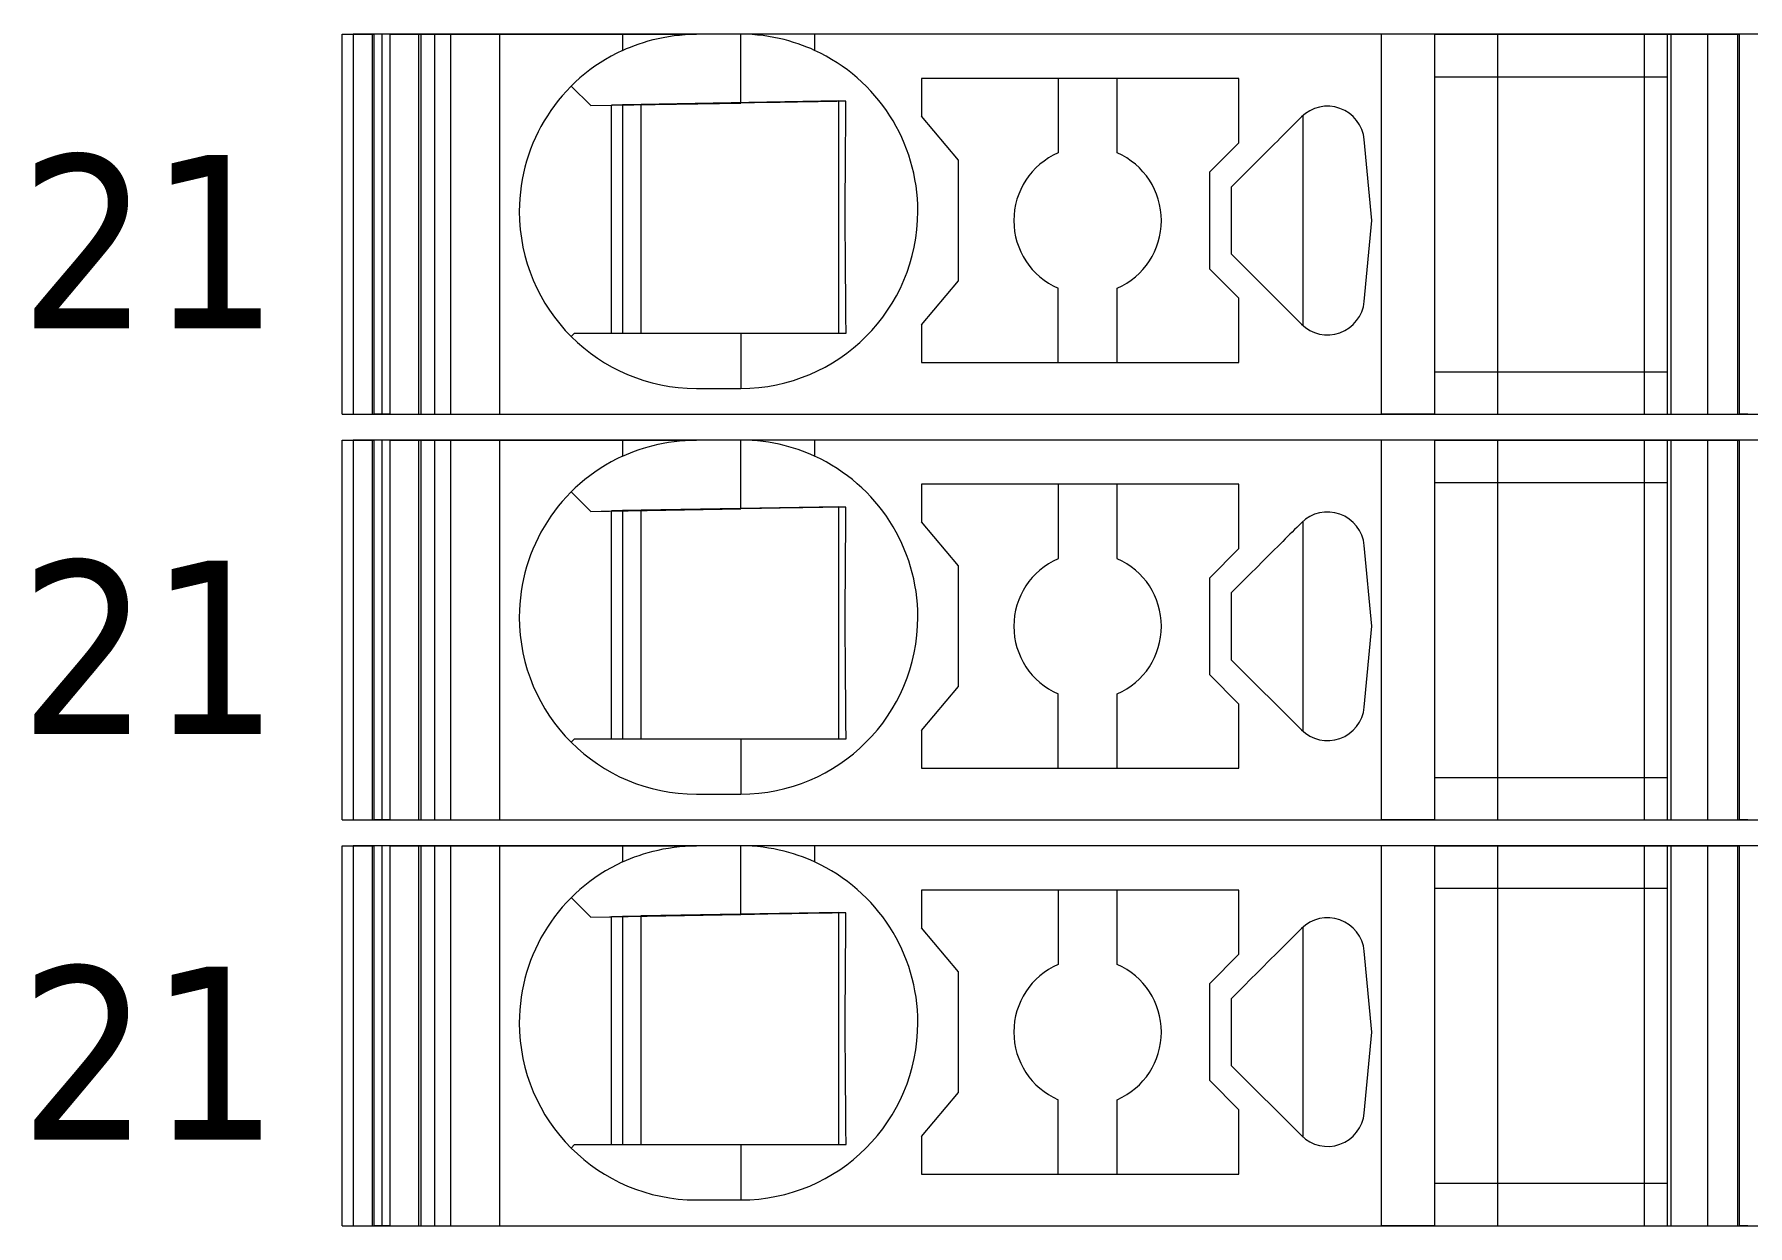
# Model space of a CAD drawing. Header units: millimetres. Extents: x 0 to 1680, y 0 to 1188.
# Drawn here: x 896.68 to 919.89, y 562.35 to 578.5 of the extents above; entities that cross this region are included whole.
import ezdxf
from ezdxf.enums import TextEntityAlignment as Align

# ---------------------------------------------------------------- set-up
doc = ezdxf.new("R2010")
doc.units = ezdxf.units.MM
for name, color, linetype, lineweight in [('EPLAN309', 5, 'Continuous', 5), ('EPLAN493', 5, 'Continuous', 5), ('MAIN-1', 7, 'Continuous', 5), ('MAIN-2', 7, 'Continuous', 5)]:
    doc.layers.add(name, color=color, linetype=linetype, lineweight=lineweight)
doc.styles.add('Tahoma', font='')
doc.styles.get('Tahoma').set_extended_font_data('Tahoma')

# ---------------------------------------------------------------- blocks, each defined once
blk = doc.blocks.new('EPLSYM_LibrarySPECIAL_Symbol12_Variant0_Placement8_8')
at = {"layer": 'EPLAN309', "lineweight": 13, "ltscale": 16}
blk.add_lwpolyline([(0, -5.15), (68.15, -5.15), (68.15, 0), (0, 0)], close=True, dxfattribs=at)
at = {"layer": 'EPLAN493', "color": 5, "style": 'Tahoma'}
blk.add_attdef('17_20450', text='', height=2.3478, dxfattribs=at).set_placement((0, -21.83478), align=Align.MIDDLE_RIGHT)
blk = doc.blocks.new('EPLSYM_LibrarySPECIAL_Symbol12_Variant0_Placement8_9')
at = {"layer": 'EPLAN309', "lineweight": 13, "ltscale": 16}
blk.add_lwpolyline([(0, -5.15), (68.15, -5.15), (68.15, 0), (0, 0)], close=True, dxfattribs=at)
at = {"layer": 'EPLAN493', "color": 5, "style": 'Tahoma'}
blk.add_attdef('17_20450', text='', height=2.3478, dxfattribs=at).set_placement((0, -21.83478), align=Align.MIDDLE_RIGHT)
blk = doc.blocks.new('EPLSYM_LibrarySPECIAL_Symbol12_Variant0_Placement8_10')
at = {"layer": 'EPLAN309', "lineweight": 13, "ltscale": 16}
blk.add_lwpolyline([(0, -5.15), (68.15, -5.15), (68.15, 0), (0, 0)], close=True, dxfattribs=at)
at = {"layer": 'EPLAN493', "color": 5, "style": 'Tahoma'}
blk.add_attdef('17_20450', text='', height=2.3478, dxfattribs=at).set_placement((0, -21.83478), align=Align.MIDDLE_RIGHT)

msp = doc.modelspace()

# ---------------------------------------------------------------- linework, layer by layer
at = {"layer": 'MAIN-1'}
for p, q in [((900.85, 578.5), (901.284, 578.5)), ((900.85, 573.35), (900.85, 578.5)), ((901.393, 578.5), (901.284, 578.5)), ((901.284, 573.35), (901.284, 578.5)), ((901.501, 578.5), (901.393, 578.5)), ((901.393, 573.35), (901.393, 578.5)), ((901.501, 578.5), (904.65, 578.5)), ((901.501, 573.35), (901.501, 578.5)), ((904.65, 578.5), (905.65, 578.5)), ((904.65, 578.5), (904.65, 578.282)), ((904.65, 578.282), (904.702, 578.305)), ((904.702, 578.305), (904.756, 578.327)), ((904.756, 578.327), (904.813, 578.349)), ((904.813, 578.349), (904.872, 578.37)), ((904.872, 578.37), (904.933, 578.39)), ((904.933, 578.39), (904.997, 578.409)), ((904.997, 578.409), (905.063, 578.427)), ((905.063, 578.427), (905.131, 578.443)), ((905.131, 578.443), (905.201, 578.458)), ((905.201, 578.458), (905.272, 578.47)), ((905.272, 578.47), (905.346, 578.481)), ((905.346, 578.481), (905.421, 578.489)), ((905.421, 578.489), (905.497, 578.495)), ((905.497, 578.495), (905.573, 578.499)), ((905.573, 578.499), (905.65, 578.5)), ((906.25, 578.5), (905.65, 578.5)), ((906.327, 578.499), (906.25, 578.5)), ((907.25, 578.5), (906.25, 578.5)), ((906.25, 577.568), (906.25, 578.5)), ((906.403, 578.495), (906.327, 578.499)), ((906.479, 578.489), (906.403, 578.495)), ((906.554, 578.481), (906.479, 578.489)), ((906.628, 578.47), (906.554, 578.481)), ((906.699, 578.458), (906.628, 578.47)), ((906.769, 578.443), (906.699, 578.458)), ((906.837, 578.427), (906.769, 578.443)), ((906.903, 578.409), (906.837, 578.427)), ((906.967, 578.39), (906.903, 578.409)), ((907.028, 578.37), (906.967, 578.39)), ((907.087, 578.349), (907.028, 578.37)), ((907.144, 578.327), (907.087, 578.349)), ((907.198, 578.305), (907.144, 578.327)), ((907.25, 578.282), (907.198, 578.305)), ((914.932, 578.5), (907.25, 578.5)), ((907.25, 578.5), (907.25, 578.282)), ((915.65, 578.5), (914.932, 578.5)), ((914.932, 573.35), (914.932, 578.5)), ((915.65, 578.5), (918.8, 578.5)), ((915.65, 578.5), (915.65, 573.35)), ((918.8, 578.5), (919.35, 578.5)), ((918.8, 578.5), (918.8, 573.35)), ((919.35, 578.5), (919.784, 578.5)), ((919.35, 578.5), (919.35, 573.35)), ((919.893, 578.5), (919.784, 578.5)), ((919.784, 573.35), (919.784, 578.5)), ((908.7, 577.9), (908.7, 577.389)), ((913, 577.9), (908.7, 577.9)), ((910.55, 577.9), (910.55, 576.892)), ((911.35, 576.892), (911.35, 577.9)), ((913, 577.029), (913, 577.9)), ((915.65, 577.925), (918.8, 577.925)), ((903.953, 577.797), (904.217, 577.533)), ((907.363, 577.587), (907.297, 577.586)), ((907.428, 577.588), (907.363, 577.587)), ((907.491, 577.589), (907.428, 577.588)), ((907.554, 577.59), (907.491, 577.589)), ((907.615, 577.591), (907.554, 577.59)), ((907.579, 574.45), (907.579, 577.591)), ((907.676, 577.592), (907.615, 577.591)), ((907.676, 577.522), (907.676, 577.592)), ((904.217, 577.533), (906.25, 577.568)), ((904.5, 574.45), (904.5, 577.538)), ((904.65, 577.54), (904.65, 574.45)), ((904.9, 574.45), (904.9, 577.545)), ((906.345, 577.57), (906.25, 577.568)), ((906.438, 577.571), (906.345, 577.57)), ((906.53, 577.573), (906.438, 577.571)), ((906.618, 577.575), (906.53, 577.573)), ((906.703, 577.576), (906.618, 577.575)), ((906.786, 577.577), (906.703, 577.576)), ((906.865, 577.579), (906.786, 577.577)), ((906.943, 577.58), (906.865, 577.579)), ((907.017, 577.581), (906.943, 577.58)), ((907.09, 577.582), (907.017, 577.581)), ((907.16, 577.584), (907.09, 577.582)), ((907.229, 577.585), (907.16, 577.584)), ((907.297, 577.586), (907.229, 577.585)), ((907.673, 577.303), (907.674, 577.377)), ((907.674, 577.377), (907.675, 577.45)), ((907.675, 577.45), (907.676, 577.522)), ((909.2, 576.793), (908.7, 577.389)), ((913.846, 577.379), (913.815, 577.347)), ((913.867, 577.398), (913.867, 574.552)), ((907.671, 577.07), (907.672, 577.149)), ((907.672, 577.149), (907.673, 577.227)), ((907.673, 577.227), (907.673, 577.303)), ((913.594, 577.126), (913.558, 577.09)), ((913.627, 577.159), (913.594, 577.126)), ((913.658, 577.191), (913.627, 577.159)), ((913.69, 577.222), (913.658, 577.191)), ((913.721, 577.253), (913.69, 577.222)), ((913.752, 577.285), (913.721, 577.253)), ((913.784, 577.316), (913.752, 577.285)), ((913.815, 577.347), (913.784, 577.316)), ((907.669, 576.817), (907.67, 576.904)), ((907.67, 576.988), (907.671, 577.07)), ((907.67, 576.904), (907.67, 576.988)), ((912.6, 576.629), (913, 577.029)), ((913.402, 576.934), (913.323, 576.856)), ((913.443, 576.975), (913.402, 576.934)), ((913.483, 577.015), (913.443, 576.975)), ((913.521, 577.053), (913.483, 577.015)), ((913.558, 577.09), (913.521, 577.053)), ((914.802, 575.975), (914.698, 577.072)), ((907.668, 576.632), (907.669, 576.726)), ((907.669, 576.726), (907.669, 576.817)), ((909.2, 575.157), (909.2, 576.793)), ((913.158, 576.69), (913.072, 576.604)), ((913.242, 576.774), (913.158, 576.69)), ((913.323, 576.856), (913.242, 576.774)), ((907.667, 576.431), (907.668, 576.534)), ((907.667, 576.324), (907.667, 576.431)), ((907.668, 576.534), (907.668, 576.632)), ((912.6, 576.629), (912.6, 575.321)), ((912.986, 576.518), (912.9, 576.432)), ((912.9, 576.302), (912.9, 576.432)), ((913.072, 576.604), (912.986, 576.518)), ((907.667, 576.213), (907.667, 576.324)), ((907.667, 576.1), (907.667, 576.213)), ((912.9, 576.171), (912.9, 576.302)), ((907.667, 575.979), (907.667, 576.1)), ((907.667, 575.861), (907.667, 575.979)), ((912.9, 576.04), (912.9, 576.171)), ((912.9, 575.91), (912.9, 576.04)), ((914.698, 574.878), (914.802, 575.975)), ((907.667, 575.747), (907.667, 575.861)), ((907.668, 575.638), (907.667, 575.747)), ((912.9, 575.779), (912.9, 575.91)), ((912.9, 575.648), (912.9, 575.779)), ((907.668, 575.534), (907.668, 575.638)), ((907.669, 575.434), (907.668, 575.534)), ((912.9, 575.518), (912.9, 575.648)), ((912.9, 575.518), (913.846, 574.571)), ((907.669, 575.339), (907.669, 575.434)), ((907.67, 575.248), (907.669, 575.339)), ((913, 574.921), (912.6, 575.321)), ((907.671, 575.159), (907.67, 575.248)), ((907.672, 575.073), (907.671, 575.159)), ((907.672, 574.99), (907.672, 575.073)), ((908.7, 574.561), (909.2, 575.157)), ((910.55, 574.05), (910.55, 575.058)), ((911.35, 574.05), (911.35, 575.058)), ((907.673, 574.908), (907.672, 574.99)), ((907.674, 574.829), (907.673, 574.908)), ((907.675, 574.75), (907.674, 574.829)), ((913, 574.05), (913, 574.921)), ((907.676, 574.674), (907.675, 574.75)), ((907.676, 574.598), (907.676, 574.674)), ((907.677, 574.524), (907.676, 574.598)), ((904, 574.45), (903.953, 574.403)), ((904, 574.45), (906.25, 574.45)), ((906.25, 574.45), (906.342, 574.45)), ((906.25, 574.45), (906.25, 573.7)), ((906.342, 574.45), (906.433, 574.45)), ((906.433, 574.45), (906.523, 574.45)), ((906.523, 574.45), (906.61, 574.45)), ((906.61, 574.45), (906.695, 574.45)), ((906.695, 574.45), (906.778, 574.45)), ((906.778, 574.45), (906.858, 574.45)), ((906.858, 574.45), (906.936, 574.45)), ((906.936, 574.45), (907.011, 574.45)), ((907.011, 574.45), (907.085, 574.45)), ((907.085, 574.45), (907.157, 574.45)), ((907.157, 574.45), (907.226, 574.45)), ((907.226, 574.45), (907.295, 574.45)), ((907.295, 574.45), (907.361, 574.45)), ((907.361, 574.45), (907.427, 574.45)), ((907.427, 574.45), (907.491, 574.45)), ((907.491, 574.45), (907.555, 574.45)), ((907.555, 574.45), (907.617, 574.45)), ((907.617, 574.45), (907.678, 574.45)), ((907.678, 574.45), (907.677, 574.524)), ((908.7, 574.561), (908.7, 574.05)), ((908.7, 574.05), (913, 574.05)), ((915.65, 573.925), (918.8, 573.925)), ((905.65, 573.7), (906.25, 573.7)), ((900.85, 573.35), (901.284, 573.35)), ((901.393, 573.35), (901.284, 573.35)), ((901.501, 573.35), (901.393, 573.35)), ((901.501, 573.35), (914.932, 573.35)), ((915.65, 573.35), (914.932, 573.35)), ((915.65, 573.35), (918.8, 573.35)), ((918.8, 573.35), (919.35, 573.35)), ((919.35, 573.35), (919.784, 573.35)), ((919.893, 573.35), (919.784, 573.35)), ((900.85, 573), (901.284, 573)), ((900.85, 567.85), (900.85, 573)), ((901.393, 573), (901.284, 573)), ((901.284, 567.85), (901.284, 573)), ((901.501, 573), (901.393, 573)), ((901.393, 567.85), (901.393, 573)), ((901.501, 573), (904.65, 573)), ((901.501, 567.85), (901.501, 573)), ((904.65, 573), (905.65, 573)), ((904.65, 573), (904.65, 572.782)), ((905.063, 572.927), (905.131, 572.943)), ((905.131, 572.943), (905.201, 572.958)), ((905.201, 572.958), (905.272, 572.97)), ((905.272, 572.97), (905.346, 572.981)), ((905.346, 572.981), (905.421, 572.989)), ((905.421, 572.989), (905.497, 572.995)), ((905.497, 572.995), (905.573, 572.999)), ((905.573, 572.999), (905.65, 573)), ((906.25, 573), (905.65, 573)), ((906.327, 572.999), (906.25, 573)), ((907.25, 573), (906.25, 573)), ((906.25, 572.068), (906.25, 573)), ((906.403, 572.995), (906.327, 572.999)), ((906.479, 572.989), (906.403, 572.995)), ((906.554, 572.981), (906.479, 572.989)), ((906.628, 572.97), (906.554, 572.981)), ((906.699, 572.958), (906.628, 572.97)), ((906.769, 572.943), (906.699, 572.958)), ((906.837, 572.927), (906.769, 572.943)), ((914.932, 573), (907.25, 573)), ((907.25, 573), (907.25, 572.782)), ((915.65, 573), (914.932, 573)), ((914.932, 567.85), (914.932, 573)), ((915.65, 573), (918.8, 573)), ((915.65, 573), (915.65, 567.85)), ((918.8, 573), (919.35, 573)), ((918.8, 573), (918.8, 567.85)), ((919.35, 573), (919.784, 573)), ((919.35, 573), (919.35, 567.85)), ((919.893, 573), (919.784, 573)), ((919.784, 567.85), (919.784, 573)), ((904.65, 572.782), (904.702, 572.805)), ((904.702, 572.805), (904.756, 572.827)), ((904.756, 572.827), (904.813, 572.849)), ((904.813, 572.849), (904.872, 572.87)), ((904.872, 572.87), (904.933, 572.89)), ((904.933, 572.89), (904.997, 572.909)), ((904.997, 572.909), (905.063, 572.927)), ((906.903, 572.909), (906.837, 572.927)), ((906.967, 572.89), (906.903, 572.909)), ((907.028, 572.87), (906.967, 572.89)), ((907.087, 572.849), (907.028, 572.87)), ((907.144, 572.827), (907.087, 572.849)), ((907.198, 572.805), (907.144, 572.827)), ((907.25, 572.782), (907.198, 572.805)), ((903.953, 572.297), (904.217, 572.033)), ((908.7, 572.4), (908.7, 571.889)), ((913, 572.4), (908.7, 572.4)), ((910.55, 572.4), (910.55, 571.392)), ((911.35, 571.392), (911.35, 572.4)), ((913, 571.529), (913, 572.4)), ((915.65, 572.425), (918.8, 572.425)), ((904.217, 572.033), (906.25, 572.068)), ((904.5, 568.95), (904.5, 572.038)), ((904.65, 572.04), (904.65, 568.95)), ((904.9, 568.95), (904.9, 572.045)), ((906.345, 572.07), (906.25, 572.068)), ((906.438, 572.071), (906.345, 572.07)), ((906.53, 572.073), (906.438, 572.071)), ((906.618, 572.075), (906.53, 572.073)), ((906.703, 572.076), (906.618, 572.075)), ((906.786, 572.077), (906.703, 572.076)), ((906.865, 572.079), (906.786, 572.077)), ((906.943, 572.08), (906.865, 572.079)), ((907.017, 572.081), (906.943, 572.08)), ((907.09, 572.082), (907.017, 572.081)), ((907.16, 572.084), (907.09, 572.082)), ((907.229, 572.085), (907.16, 572.084)), ((907.297, 572.086), (907.229, 572.085)), ((907.363, 572.087), (907.297, 572.086)), ((907.428, 572.088), (907.363, 572.087)), ((907.491, 572.089), (907.428, 572.088)), ((907.554, 572.09), (907.491, 572.089)), ((907.615, 572.091), (907.554, 572.09)), ((907.579, 568.95), (907.579, 572.091)), ((907.676, 572.092), (907.615, 572.091)), ((907.675, 571.95), (907.676, 572.022)), ((907.676, 572.022), (907.676, 572.092)), ((907.673, 571.803), (907.674, 571.877)), ((907.673, 571.727), (907.673, 571.803)), ((907.674, 571.877), (907.675, 571.95)), ((909.2, 571.293), (908.7, 571.889)), ((913.752, 571.785), (913.721, 571.753)), ((913.784, 571.816), (913.752, 571.785)), ((913.815, 571.847), (913.784, 571.816)), ((913.846, 571.879), (913.815, 571.847)), ((913.867, 571.898), (913.867, 569.052)), ((907.67, 571.488), (907.671, 571.57)), ((907.671, 571.57), (907.672, 571.649)), ((907.672, 571.649), (907.673, 571.727)), ((913.521, 571.553), (913.483, 571.515)), ((913.558, 571.59), (913.521, 571.553)), ((913.594, 571.626), (913.558, 571.59)), ((913.627, 571.659), (913.594, 571.626)), ((913.658, 571.691), (913.627, 571.659)), ((913.69, 571.722), (913.658, 571.691)), ((913.721, 571.753), (913.69, 571.722)), ((914.802, 570.475), (914.698, 571.572)), ((907.669, 571.317), (907.67, 571.404)), ((907.67, 571.404), (907.67, 571.488)), ((912.6, 571.129), (913, 571.529)), ((913.323, 571.356), (913.242, 571.274)), ((913.402, 571.434), (913.323, 571.356)), ((913.443, 571.475), (913.402, 571.434)), ((913.483, 571.515), (913.443, 571.475)), ((907.668, 571.132), (907.669, 571.226)), ((907.668, 571.034), (907.668, 571.132)), ((907.669, 571.226), (907.669, 571.317)), ((909.2, 569.657), (909.2, 571.293)), ((912.6, 571.129), (912.6, 569.821)), ((913.072, 571.104), (912.986, 571.018)), ((913.158, 571.19), (913.072, 571.104)), ((913.242, 571.274), (913.158, 571.19)), ((907.667, 570.931), (907.668, 571.034)), ((907.667, 570.824), (907.667, 570.931)), ((912.986, 571.018), (912.9, 570.932)), ((912.9, 570.802), (912.9, 570.932)), ((907.667, 570.713), (907.667, 570.824)), ((907.667, 570.6), (907.667, 570.713)), ((912.9, 570.671), (912.9, 570.802)), ((912.9, 570.54), (912.9, 570.671)), ((907.667, 570.479), (907.667, 570.6)), ((907.667, 570.361), (907.667, 570.479)), ((912.9, 570.41), (912.9, 570.54)), ((912.9, 570.279), (912.9, 570.41)), ((914.698, 569.378), (914.802, 570.475)), ((907.667, 570.247), (907.667, 570.361)), ((907.668, 570.138), (907.667, 570.247)), ((912.9, 570.148), (912.9, 570.279)), ((907.668, 570.034), (907.668, 570.138)), ((907.669, 569.934), (907.668, 570.034)), ((907.669, 569.839), (907.669, 569.934)), ((912.9, 570.018), (912.9, 570.148)), ((912.9, 570.018), (913.846, 569.071)), ((907.67, 569.748), (907.669, 569.839)), ((907.671, 569.659), (907.67, 569.748)), ((913, 569.421), (912.6, 569.821)), ((907.672, 569.573), (907.671, 569.659)), ((907.672, 569.49), (907.672, 569.573)), ((907.673, 569.408), (907.672, 569.49)), ((908.7, 569.061), (909.2, 569.657)), ((910.55, 568.55), (910.55, 569.558)), ((911.35, 568.55), (911.35, 569.558)), ((907.674, 569.329), (907.673, 569.408)), ((907.675, 569.25), (907.674, 569.329)), ((907.676, 569.174), (907.675, 569.25)), ((913, 568.55), (913, 569.421)), ((907.676, 569.098), (907.676, 569.174)), ((907.677, 569.024), (907.676, 569.098)), ((907.678, 568.95), (907.677, 569.024)), ((908.7, 569.061), (908.7, 568.55)), ((904, 568.95), (903.953, 568.903)), ((904, 568.95), (906.25, 568.95)), ((906.25, 568.95), (906.342, 568.95)), ((906.25, 568.95), (906.25, 568.2)), ((906.342, 568.95), (906.433, 568.95)), ((906.433, 568.95), (906.523, 568.95)), ((906.523, 568.95), (906.61, 568.95)), ((906.61, 568.95), (906.695, 568.95)), ((906.695, 568.95), (906.778, 568.95)), ((906.778, 568.95), (906.858, 568.95)), ((906.858, 568.95), (906.936, 568.95)), ((906.936, 568.95), (907.011, 568.95)), ((907.011, 568.95), (907.085, 568.95)), ((907.085, 568.95), (907.157, 568.95)), ((907.157, 568.95), (907.226, 568.95)), ((907.226, 568.95), (907.295, 568.95)), ((907.295, 568.95), (907.361, 568.95)), ((907.361, 568.95), (907.427, 568.95)), ((907.427, 568.95), (907.491, 568.95)), ((907.491, 568.95), (907.555, 568.95)), ((907.555, 568.95), (907.617, 568.95)), ((907.617, 568.95), (907.678, 568.95)), ((908.7, 568.55), (913, 568.55)), ((915.65, 568.425), (918.8, 568.425)), ((905.65, 568.2), (906.25, 568.2)), ((900.85, 567.85), (901.284, 567.85)), ((901.393, 567.85), (901.284, 567.85)), ((901.501, 567.85), (901.393, 567.85)), ((901.501, 567.85), (914.932, 567.85)), ((915.65, 567.85), (914.932, 567.85)), ((915.65, 567.85), (918.8, 567.85)), ((918.8, 567.85), (919.35, 567.85)), ((919.35, 567.85), (919.784, 567.85)), ((919.893, 567.85), (919.784, 567.85)), ((900.85, 567.5), (901.284, 567.5)), ((900.85, 562.35), (900.85, 567.5)), ((901.393, 567.5), (901.284, 567.5)), ((901.284, 562.35), (901.284, 567.5)), ((901.501, 567.5), (901.393, 567.5)), ((901.393, 562.35), (901.393, 567.5)), ((901.501, 567.5), (904.65, 567.5)), ((901.501, 562.35), (901.501, 567.5)), ((904.65, 567.5), (905.65, 567.5)), ((904.65, 567.5), (904.65, 567.282)), ((904.872, 567.37), (904.933, 567.39)), ((904.933, 567.39), (904.997, 567.409)), ((904.997, 567.409), (905.063, 567.427)), ((905.063, 567.427), (905.131, 567.443)), ((905.131, 567.443), (905.201, 567.458)), ((905.201, 567.458), (905.272, 567.47)), ((905.272, 567.47), (905.346, 567.481)), ((905.346, 567.481), (905.421, 567.489)), ((905.421, 567.489), (905.497, 567.495)), ((905.497, 567.495), (905.573, 567.499)), ((905.573, 567.499), (905.65, 567.5)), ((906.25, 567.5), (905.65, 567.5)), ((906.327, 567.499), (906.25, 567.5)), ((907.25, 567.5), (906.25, 567.5)), ((906.25, 566.568), (906.25, 567.5)), ((906.403, 567.495), (906.327, 567.499)), ((906.479, 567.489), (906.403, 567.495)), ((906.554, 567.481), (906.479, 567.489)), ((906.628, 567.47), (906.554, 567.481)), ((906.699, 567.458), (906.628, 567.47)), ((906.769, 567.443), (906.699, 567.458)), ((906.837, 567.427), (906.769, 567.443)), ((906.903, 567.409), (906.837, 567.427)), ((906.967, 567.39), (906.903, 567.409)), ((907.028, 567.37), (906.967, 567.39)), ((914.932, 567.5), (907.25, 567.5)), ((907.25, 567.5), (907.25, 567.282)), ((915.65, 567.5), (914.932, 567.5)), ((914.932, 562.35), (914.932, 567.5)), ((915.65, 567.5), (918.8, 567.5)), ((915.65, 567.5), (915.65, 562.35)), ((918.8, 567.5), (919.35, 567.5)), ((918.8, 567.5), (918.8, 562.35)), ((919.35, 567.5), (919.784, 567.5)), ((919.35, 567.5), (919.35, 562.35)), ((919.893, 567.5), (919.784, 567.5)), ((919.784, 562.35), (919.784, 567.5)), ((904.65, 567.282), (904.702, 567.305)), ((904.702, 567.305), (904.756, 567.327)), ((904.756, 567.327), (904.813, 567.349)), ((904.813, 567.349), (904.872, 567.37)), ((907.087, 567.349), (907.028, 567.37)), ((907.144, 567.327), (907.087, 567.349)), ((907.198, 567.305), (907.144, 567.327)), ((907.25, 567.282), (907.198, 567.305)), ((915.65, 566.925), (918.8, 566.925)), ((903.953, 566.797), (904.217, 566.533)), ((908.7, 566.9), (908.7, 566.389)), ((913, 566.9), (908.7, 566.9)), ((910.55, 566.9), (910.55, 565.892)), ((911.35, 565.892), (911.35, 566.9)), ((913, 566.029), (913, 566.9)), ((904.217, 566.533), (906.25, 566.568)), ((904.5, 563.45), (904.5, 566.538)), ((904.65, 566.54), (904.65, 563.45)), ((904.9, 563.45), (904.9, 566.545)), ((906.345, 566.57), (906.25, 566.568)), ((906.438, 566.571), (906.345, 566.57)), ((906.53, 566.573), (906.438, 566.571)), ((906.618, 566.575), (906.53, 566.573)), ((906.703, 566.576), (906.618, 566.575)), ((906.786, 566.577), (906.703, 566.576)), ((906.865, 566.579), (906.786, 566.577)), ((906.943, 566.58), (906.865, 566.579)), ((907.017, 566.581), (906.943, 566.58)), ((907.09, 566.582), (907.017, 566.581)), ((907.16, 566.584), (907.09, 566.582)), ((907.229, 566.585), (907.16, 566.584)), ((907.297, 566.586), (907.229, 566.585)), ((907.363, 566.587), (907.297, 566.586)), ((907.428, 566.588), (907.363, 566.587)), ((907.491, 566.589), (907.428, 566.588)), ((907.554, 566.59), (907.491, 566.589)), ((907.615, 566.591), (907.554, 566.59)), ((907.579, 563.45), (907.579, 566.591)), ((907.676, 566.592), (907.615, 566.591)), ((907.674, 566.377), (907.675, 566.45)), ((907.675, 566.45), (907.676, 566.522)), ((907.676, 566.522), (907.676, 566.592)), ((907.672, 566.149), (907.673, 566.227)), ((907.673, 566.303), (907.674, 566.377)), ((907.673, 566.227), (907.673, 566.303)), ((909.2, 565.793), (908.7, 566.389)), ((913.69, 566.222), (913.658, 566.191)), ((913.721, 566.253), (913.69, 566.222)), ((913.752, 566.285), (913.721, 566.253)), ((913.784, 566.316), (913.752, 566.285)), ((913.815, 566.347), (913.784, 566.316)), ((913.846, 566.379), (913.815, 566.347)), ((913.867, 566.398), (913.867, 563.552)), ((907.67, 565.988), (907.671, 566.07)), ((907.67, 565.904), (907.67, 565.988)), ((907.671, 566.07), (907.672, 566.149)), ((912.6, 565.629), (913, 566.029)), ((913.483, 566.015), (913.443, 565.975)), ((913.521, 566.053), (913.483, 566.015)), ((913.558, 566.09), (913.521, 566.053)), ((913.594, 566.126), (913.558, 566.09)), ((913.627, 566.159), (913.594, 566.126)), ((913.658, 566.191), (913.627, 566.159)), ((914.802, 564.975), (914.698, 566.072)), ((907.669, 565.817), (907.67, 565.904)), ((907.669, 565.726), (907.669, 565.817)), ((909.2, 564.157), (909.2, 565.793)), ((913.242, 565.774), (913.158, 565.69)), ((913.323, 565.856), (913.242, 565.774)), ((913.402, 565.934), (913.323, 565.856)), ((913.443, 565.975), (913.402, 565.934)), ((907.667, 565.431), (907.668, 565.534)), ((907.668, 565.632), (907.669, 565.726)), ((907.668, 565.534), (907.668, 565.632)), ((912.6, 565.629), (912.6, 564.321)), ((912.986, 565.518), (912.9, 565.432)), ((913.072, 565.604), (912.986, 565.518)), ((913.158, 565.69), (913.072, 565.604)), ((907.667, 565.324), (907.667, 565.431)), ((907.667, 565.213), (907.667, 565.324)), ((912.9, 565.302), (912.9, 565.432)), ((912.9, 565.171), (912.9, 565.302)), ((907.667, 565.1), (907.667, 565.213)), ((907.667, 564.979), (907.667, 565.1)), ((912.9, 565.04), (912.9, 565.171)), ((907.667, 564.861), (907.667, 564.979)), ((907.667, 564.747), (907.667, 564.861)), ((912.9, 564.91), (912.9, 565.04)), ((912.9, 564.779), (912.9, 564.91)), ((914.698, 563.878), (914.802, 564.975)), ((907.668, 564.638), (907.667, 564.747)), ((907.668, 564.534), (907.668, 564.638)), ((912.9, 564.648), (912.9, 564.779)), ((912.9, 564.518), (912.9, 564.648)), ((907.669, 564.434), (907.668, 564.534)), ((907.669, 564.339), (907.669, 564.434)), ((912.9, 564.518), (913.846, 563.571)), ((907.67, 564.248), (907.669, 564.339)), ((907.671, 564.159), (907.67, 564.248)), ((907.672, 564.073), (907.671, 564.159)), ((908.7, 563.561), (909.2, 564.157)), ((913, 563.921), (912.6, 564.321)), ((907.672, 563.99), (907.672, 564.073)), ((907.673, 563.908), (907.672, 563.99)), ((907.674, 563.829), (907.673, 563.908)), ((910.55, 563.05), (910.55, 564.058)), ((911.35, 563.05), (911.35, 564.058)), ((913, 563.05), (913, 563.921)), ((907.675, 563.75), (907.674, 563.829)), ((907.676, 563.674), (907.675, 563.75)), ((907.676, 563.598), (907.676, 563.674)), ((904, 563.45), (903.953, 563.403)), ((904, 563.45), (906.25, 563.45)), ((906.25, 563.45), (906.342, 563.45)), ((906.25, 563.45), (906.25, 562.7)), ((906.342, 563.45), (906.433, 563.45)), ((906.433, 563.45), (906.523, 563.45)), ((906.523, 563.45), (906.61, 563.45)), ((906.61, 563.45), (906.695, 563.45)), ((906.695, 563.45), (906.778, 563.45)), ((906.778, 563.45), (906.858, 563.45)), ((906.858, 563.45), (906.936, 563.45)), ((906.936, 563.45), (907.011, 563.45)), ((907.011, 563.45), (907.085, 563.45)), ((907.085, 563.45), (907.157, 563.45)), ((907.157, 563.45), (907.226, 563.45)), ((907.226, 563.45), (907.295, 563.45)), ((907.295, 563.45), (907.361, 563.45)), ((907.361, 563.45), (907.427, 563.45)), ((907.427, 563.45), (907.491, 563.45)), ((907.491, 563.45), (907.555, 563.45)), ((907.555, 563.45), (907.617, 563.45)), ((907.617, 563.45), (907.678, 563.45)), ((907.677, 563.524), (907.676, 563.598)), ((907.678, 563.45), (907.677, 563.524)), ((908.7, 563.561), (908.7, 563.05)), ((908.7, 563.05), (913, 563.05)), ((915.65, 562.925), (918.8, 562.925)), ((905.65, 562.7), (906.25, 562.7)), ((900.85, 562.35), (901.284, 562.35)), ((901.393, 562.35), (901.284, 562.35)), ((901.501, 562.35), (901.393, 562.35)), ((901.501, 562.35), (914.932, 562.35)), ((915.65, 562.35), (914.932, 562.35)), ((915.65, 562.35), (918.8, 562.35)), ((918.8, 562.35), (919.35, 562.35)), ((919.35, 562.35), (919.784, 562.35)), ((919.893, 562.35), (919.784, 562.35))]:
    msp.add_line(p, q, dxfattribs=at)
for centre, radius, start, end in [((905.65, 576.1), 2.4, 114.6244, 180), ((906.25, 576.1), 2.4, 0, 65.3756), ((914.2, 577.025), 0.5, 5.4404, 135), ((910.95, 575.975), 1, 113.5782, 180), ((910.95, 575.975), 1, 0, 66.4218), ((905.65, 576.1), 2.4, 180, 270), ((906.25, 576.1), 2.4, 270, 0), ((910.95, 575.975), 1, 180, 246.4218), ((910.95, 575.975), 1, 293.5782, 0), ((914.2, 574.925), 0.5, 225, 354.5596), ((905.65, 570.6), 2.4, 114.6244, 180), ((906.25, 570.6), 2.4, 0, 65.3756), ((914.2, 571.525), 0.5, 5.4404, 135), ((910.95, 570.475), 1, 113.5782, 180), ((910.95, 570.475), 1, 0, 66.4218), ((905.65, 570.6), 2.4, 180, 270), ((906.25, 570.6), 2.4, 270, 0), ((910.95, 570.475), 1, 180, 246.4218), ((910.95, 570.475), 1, 293.5782, 0), ((914.2, 569.425), 0.5, 225, 354.5596), ((905.65, 565.1), 2.4, 114.6244, 180), ((906.25, 565.1), 2.4, 0, 65.3756), ((914.2, 566.025), 0.5, 5.4404, 135), ((910.95, 564.975), 1, 113.5782, 180), ((910.95, 564.975), 1, 0, 66.4218), ((905.65, 565.1), 2.4, 180, 270), ((906.25, 565.1), 2.4, 270, 0), ((910.95, 564.975), 1, 180, 246.4218), ((910.95, 564.975), 1, 293.5782, 0), ((914.2, 563.925), 0.5, 225, 354.5596)]:
    msp.add_arc(centre, radius, start, end, dxfattribs=at)
at = {"layer": 'MAIN-2'}
for p, q in [((901.256, 578.5), (901.256, 573.35)), ((901.889, 573.35), (901.889, 578.5)), ((901.917, 578.5), (901.917, 573.35)), ((902.102, 578.5), (902.102, 573.35)), ((902.32, 578.5), (902.32, 573.35)), ((902.981, 578.5), (902.981, 573.35)), ((916.506, 573.35), (916.506, 578.5)), ((918.491, 578.5), (918.491, 573.35)), ((918.85, 578.5), (918.85, 573.35)), ((919.756, 578.5), (919.756, 573.35)), ((904.9, 577.553), (907.579, 577.6)), ((907.579, 577.6), (907.676, 577.592)), ((907.579, 577.591), (907.579, 577.6)), ((904.217, 577.533), (904.5, 577.538)), ((904.65, 577.542), (904.5, 577.539)), ((904.5, 577.539), (904.5, 577.538)), ((904.5, 577.538), (904.5, 577.538)), ((904.9, 577.548), (904.65, 577.543)), ((904.65, 577.542), (904.65, 577.543)), ((904.65, 577.542), (904.65, 577.54)), ((904.9, 577.548), (904.9, 577.553)), ((904.9, 577.545), (904.9, 577.548)), ((904.65, 574.45), (904.65, 574.45)), ((904.9, 574.45), (904.9, 574.45)), ((901.256, 573), (901.256, 567.85)), ((901.889, 567.85), (901.889, 573)), ((901.917, 573), (901.917, 567.85)), ((902.102, 573), (902.102, 567.85)), ((902.32, 573), (902.32, 567.85)), ((902.981, 573), (902.981, 567.85)), ((916.506, 567.85), (916.506, 573)), ((918.491, 573), (918.491, 567.85)), ((918.85, 573), (918.85, 567.85)), ((919.756, 573), (919.756, 567.85)), ((904.217, 572.033), (904.5, 572.038)), ((904.65, 572.042), (904.5, 572.039)), ((904.5, 572.039), (904.5, 572.038)), ((904.5, 572.038), (904.5, 572.038)), ((904.9, 572.048), (904.65, 572.043)), ((904.65, 572.042), (904.65, 572.043)), ((904.65, 572.042), (904.65, 572.04)), ((904.9, 572.053), (907.579, 572.1)), ((904.9, 572.048), (904.9, 572.053)), ((904.9, 572.045), (904.9, 572.048)), ((907.579, 572.1), (907.676, 572.092)), ((907.579, 572.091), (907.579, 572.1)), ((904.65, 568.95), (904.65, 568.95)), ((904.9, 568.95), (904.9, 568.95)), ((901.256, 567.5), (901.256, 562.35)), ((901.889, 562.35), (901.889, 567.5)), ((901.917, 567.5), (901.917, 562.35)), ((902.102, 567.5), (902.102, 562.35)), ((902.32, 567.5), (902.32, 562.35)), ((902.981, 567.5), (902.981, 562.35)), ((916.506, 562.35), (916.506, 567.5)), ((918.491, 567.5), (918.491, 562.35)), ((918.85, 567.5), (918.85, 562.35)), ((919.756, 567.5), (919.756, 562.35)), ((904.217, 566.533), (904.5, 566.538)), ((904.65, 566.542), (904.5, 566.539)), ((904.5, 566.539), (904.5, 566.538)), ((904.5, 566.538), (904.5, 566.538)), ((904.9, 566.548), (904.65, 566.543)), ((904.65, 566.542), (904.65, 566.543)), ((904.65, 566.542), (904.65, 566.54)), ((904.9, 566.553), (907.579, 566.6)), ((904.9, 566.548), (904.9, 566.553)), ((904.9, 566.545), (904.9, 566.548)), ((907.579, 566.6), (907.676, 566.592)), ((907.579, 566.591), (907.579, 566.6)), ((904.65, 563.45), (904.65, 563.45)), ((904.9, 563.45), (904.9, 563.45))]:
    msp.add_line(p, q, dxfattribs=at)

# ---------------------------------------------------------------- block references
ref = msp.add_blockref('EPLSYM_LibrarySPECIAL_Symbol12_Variant0_Placement8_8', (901, 578.5))
ref.add_attrib('17_20450', '21', dxfattribs={"layer": 'EPLAN493', "color": 5, "height": 2.3478, "style": 'Tahoma'}).set_placement((900, 575.69), align=Align.MIDDLE_RIGHT)
ref = msp.add_blockref('EPLSYM_LibrarySPECIAL_Symbol12_Variant0_Placement8_9', (901, 573))
ref.add_attrib('17_20450', '21', dxfattribs={"layer": 'EPLAN493', "color": 5, "height": 2.3478, "style": 'Tahoma'}).set_placement((900, 570.19), align=Align.MIDDLE_RIGHT)
ref = msp.add_blockref('EPLSYM_LibrarySPECIAL_Symbol12_Variant0_Placement8_10', (901, 567.5))
ref.add_attrib('17_20450', '21', dxfattribs={"layer": 'EPLAN493', "color": 5, "height": 2.3478, "style": 'Tahoma'}).set_placement((900, 564.69), align=Align.MIDDLE_RIGHT)

doc.saveas('drawing.dxf')
